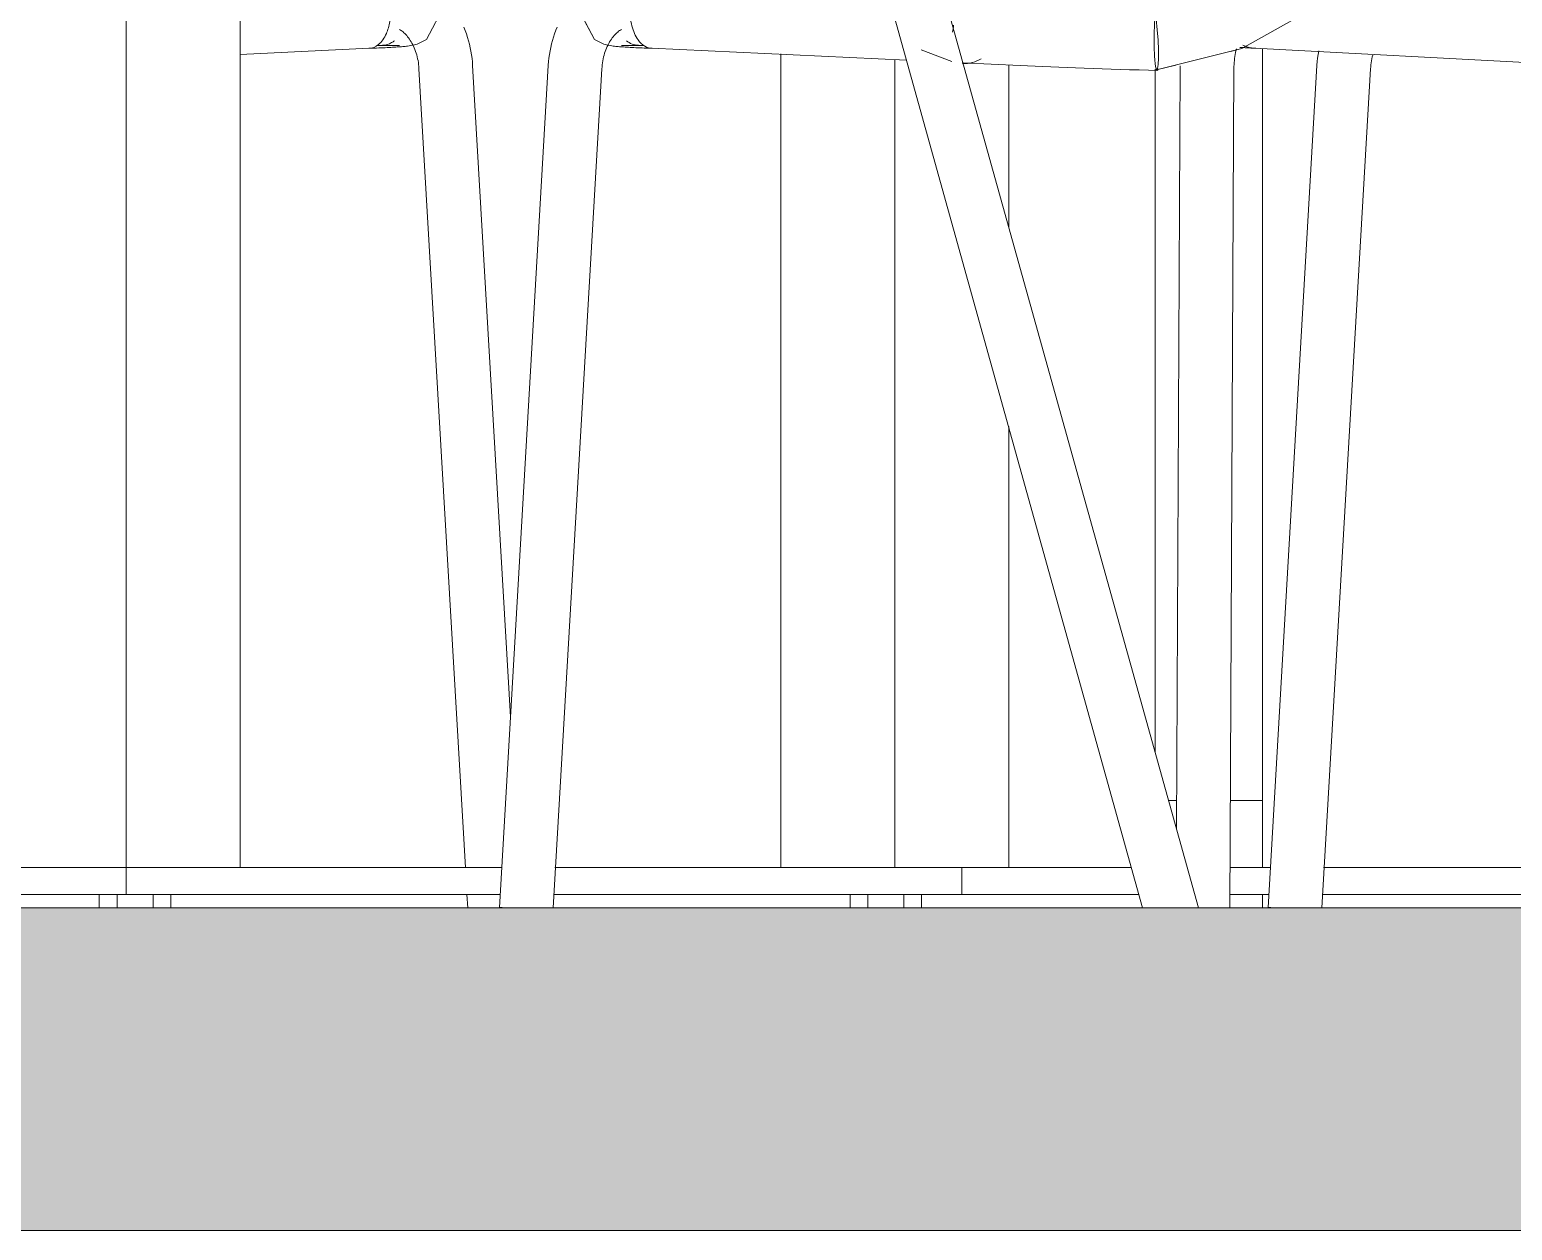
# Model space of a CAD drawing. Header units: inches. Extents: x 21386 to 98862, y -290 to 853.
# Drawn here: x 35793.45 to 35821.05, y -6 to 16.34 of the extents above; entities that cross this region are included whole.
import ezdxf

# ---------------------------------------------------------------- set-up
doc = ezdxf.new("R2010")
doc.units = ezdxf.units.IN
doc.header["$MEASUREMENT"] = 0
doc.linetypes.add('Grid Line 1_2_', pattern=[0.875, 0.5, -0.125, 0.125, -0.125])
for name, color, linetype, lineweight in [('A-DOOR', 31, 'Continuous', 13), ('A-FLOR', 192, 'Continuous', 13), ('A-FLOR-LEVL', 51, 'Continuous', 9), ('A-FLOR-PATT', 8, 'Continuous', 25), ('A-GLAZ-CWMG', 51, 'Continuous', 13), ('I-FURN', 30, 'Continuous', 13)]:
    doc.layers.add(name, color=color, linetype=linetype, lineweight=lineweight)

# ---------------------------------------------------------------- blocks, each defined once
blk = doc.blocks.new('Struct_Xcel_Sports Complex_rvt-4-Building Section - East_West looking South')
at = {"layer": 'A-FLOR-PATT', "lineweight": 9}
h = blk.add_hatch(dxfattribs=at)
h.set_pattern_fill('FP_59', color=256, style=0, pattern_type=2)
h.set_pattern_definition([(50, (-87938.914, 98.42), (55.0854, -4.819842), [5.76, -63.36]), (355, (-87938.914, 98.42), (-10.65569, 57.76853), [4.608, -50.688]), (100.451, (-87934.323, 98.02), (44.429468, 52.94866), [4.895, -53.848]), (46.184, (-87938.914, 113.78), (81.96444, -12.71212), [8.64, -95.04]), (96.636, (-87932.084, 112.72), (71.7815, 74.81238), [7.343, -80.772]), (351.184, (-87938.91, 113.78), (71.78195, 74.81243), [6.912, -76.032]), (21, (-87931.234, 109.94), (45.84207, -30.92146), [5.76, -63.36]), (326, (-87931.234, 109.94), (18.687064, 55.691476), [4.608, -50.688]), (71.451, (-87927.414, 107.363), (64.52891, 24.77011), [4.895, -53.848]), (37.5, (-87938.914, 98.42), (0.9338946, 25.566816), [2.534, -47.539, 2.534, -48.922, -50.88]), (37.5, (-87938.914, 98.42), (0.9338946, 25.566816), [-101.53, 2.534, -48.346]), (7.5, (-87938.914, 98.42), (20.20404, 30.291303), [2.534, -26.803, 2.534, -46.387, -19.392]), (7.5, (-87938.914, 98.42), (20.20404, 30.291303), [-78.259, 2.534, -16.858]), (327.5, (-87956.04, 98.42), (40.9977845, -1.7324026), [2.534, -16.666, 2.534, -57.37, -79.488]), (327.5, (-87956.04, 98.42), (40.9977845, -1.7324026), [-79.104, 2.534, -76.954]), (317.5, (-87963.72, 98.42), (44.788883, 7.687839), [2.534, -22.426, 2.534, -37.248, -56.448]), (317.5, (-87963.72, 98.42), (44.788883, 7.687839), [-64.742, 2.534, -53.914])])
h.paths.add_polyline_path([(-26273.39, -6), (-22066.14, -6), (-22066.14, 0), (-26273.39, 0), (-26273.39, -1.696)], flags=0)
at = {"layer": 'A-FLOR', "color": 7}
for p, q in [((-22066.14, 0), (-26273.39, 0)), ((-26273.39, -6), (-22066.14, -6))]:
    blk.add_line(p, q, dxfattribs=at)
blk = doc.blocks.new('Falcon 7700 Series Pedestal Base - 36_ Square Top x 30_ - Wheelchair Height-460525-Building Section - East_West looking South')
at = {"layer": 'I-FURN', "color": 8, "lineweight": 9}
for p, q in [((-26197.888, 28.5), (-26197.888, 0.75)), ((-26195.767, 0.75), (-26195.767, 28.5)), ((-26204.881, 0.75), (-26197.888, 0.75)), ((-26197.888, 0.75), (-26190.895, 0.75)), ((-26197.888, 0.25), (-26197.888, 0.75)), ((-26189.906, 0.75), (-26182.332, 0.75)), ((-26182.332, 0.25), (-26182.332, 0.75)), ((-26197.888, 0.25), (-26204.851, 0.25)), ((-26198.388, 0.25), (-26198.388, 0)), ((-26198.388, 0.25), (-26198.388, 0)), ((-26190.925, 0.25), (-26197.888, 0.25)), ((-26197.388, 0), (-26197.388, 0.25)), ((-26197.388, 0), (-26197.388, 0.25)), ((-26182.332, 0.25), (-26189.935, 0.25)), ((-26184.41, 0.25), (-26184.41, 0)), ((-26183.41, 0), (-26183.41, 0.25))]:
    blk.add_line(p, q, dxfattribs=at)
blk = doc.blocks.new('HermanMiller_Collection_Air-Chair_SideChair_Arms - Arms-V155-Building Section - East_West looking South')
at = {"layer": 'I-FURN', "color": 8, "lineweight": 9}
for p, q in [((-26089.644, 0), (-26095.42, 20.719)), ((-26096.383, 20.451), (-26090.683, 0)), ((-26099.969, 16.052), (-26100.059, 16.052)), ((-26099.828, 15.997), (-26095.077, 15.774)), ((-26094.804, 15.972), (-26094.235, 15.754)), ((-26088.6, 15.998), (-26082.412, 15.675)), ((-26101.747, 15.676), (-26102.658, 0.011)), ((-26101.657, 0), (-26100.749, 15.618)), ((-26094.042, 15.726), (-26092.961, 15.675)), ((-26089.983, 15.65), (-26090.053, 1.459)), ((-26089.982, 15.671), (-26089.983, 15.65)), ((-26089.06, 0), (-26088.983, 15.645)), ((-26090.682, 0), (-26090.676, 0))]:
    blk.add_line(p, q, dxfattribs=at)
at = {"layer": 'I-FURN', "color": 8, "lineweight": 9, "flags": 128}
for points in [[(-26101.583, 16.393), (-26101.607, 16.332), (-26101.63, 16.269), (-26101.651, 16.206), (-26101.67, 16.143), (-26101.687, 16.078), (-26101.702, 16.013), (-26101.715, 15.948), (-26101.726, 15.882), (-26101.735, 15.815), (-26101.742, 15.749), (-26101.747, 15.682), (-26101.747, 15.676)], [(-26090.423, 15.597), (-26088.834, 15.991), (-26087.851, 16.544), (-26087.549, 16.833), (-26087.334, 17.12)], [(-26101.228, 16.809), (-26100.886, 16.16), (-26100.712, 16.077), (-26100.638, 16.056), (-26100.594, 16.047), (-26100.563, 16.042), (-26100.538, 16.038), (-26100.514, 16.035), (-26100.492, 16.033), (-26100.469, 16.031), (-26100.446, 16.029), (-26100.422, 16.027), (-26100.398, 16.025), (-26100.371, 16.023), (-26100.344, 16.022), (-26100.316, 16.02), (-26100.286, 16.018), (-26100.255, 16.016), (-26100.222, 16.014), (-26100.188, 16.013), (-26100.153, 16.011), (-26100.117, 16.009), (-26100.08, 16.008), (-26100.041, 16.006), (-26100.001, 16.004), (-26099.961, 16.002), (-26099.919, 16.001), (-26099.877, 15.999), (-26099.833, 15.998), (-26099.826, 15.997)], [(-26090.411, 16.344), (-26090.43, 16.537), (-26090.44, 16.616)], [(-26100.749, 15.618), (-26100.746, 15.655), (-26100.743, 15.692), (-26100.738, 15.729), (-26100.732, 15.765), (-26100.725, 15.801), (-26100.717, 15.836), (-26100.708, 15.871), (-26100.698, 15.905), (-26100.687, 15.938), (-26100.675, 15.97), (-26100.663, 16.002), (-26100.649, 16.032), (-26100.635, 16.061), (-26100.62, 16.09), (-26100.605, 16.117), (-26100.589, 16.142), (-26100.573, 16.167), (-26100.557, 16.19), (-26100.54, 16.212), (-26100.523, 16.233), (-26100.505, 16.252), (-26100.488, 16.269), (-26100.471, 16.286), (-26100.454, 16.3), (-26100.437, 16.314), (-26100.42, 16.326), (-26100.403, 16.337), (-26100.387, 16.347)], [(-26090.424, 15.597), (-26090.406, 15.622), (-26090.393, 15.697), (-26090.387, 15.816), (-26090.389, 15.97), (-26090.396, 16.151), (-26090.411, 16.344)], [(-26100.387, 16.048), (-26100.385, 16.049), (-26100.378, 16.049), (-26100.368, 16.049), (-26100.355, 16.05), (-26100.339, 16.05), (-26100.321, 16.051), (-26100.3, 16.051), (-26100.278, 16.051), (-26100.254, 16.052), (-26100.228, 16.052), (-26100.2, 16.052), (-26100.171, 16.052), (-26100.14, 16.052), (-26100.107, 16.052), (-26100.073, 16.052), (-26100.06, 16.052)], [(-26088.613, 15.999), (-26088.63, 16), (-26088.65, 16.001), (-26088.671, 16.003), (-26088.695, 16.004), (-26088.72, 16.006), (-26088.747, 16.007), (-26088.776, 16.009), (-26088.806, 16.01), (-26088.838, 16.012), (-26088.872, 16.014)], [(-26088.938, 15.986), (-26088.947, 15.952), (-26088.955, 15.918), (-26088.961, 15.882), (-26088.967, 15.846), (-26088.972, 15.809), (-26088.976, 15.772), (-26088.979, 15.734), (-26088.982, 15.696), (-26088.983, 15.658), (-26088.983, 15.645)], [(-26092.961, 15.675), (-26092.826, 15.669), (-26092.686, 15.663), (-26092.543, 15.657), (-26092.395, 15.65), (-26092.244, 15.644), (-26092.089, 15.638), (-26091.93, 15.633), (-26091.769, 15.627), (-26091.605, 15.621), (-26091.438, 15.615), (-26091.269, 15.61), (-26091.098, 15.604), (-26090.925, 15.599), (-26090.751, 15.594), (-26090.576, 15.589), (-26090.415, 15.585)]]:
    blk.add_lwpolyline(points, dxfattribs=at)
at = {"layer": 'I-FURN', "color": 8, "lineweight": 9}
for centre, major_axis, ratio, start_param, end_param in [((-26090.395, 16.334), (0.02, 0.75), 0.096081, 0.810193, 1.595591), ((-26094.657, 16.444), (-0.014, 0.5), 0.90616, 4.392208, 4.654007), ((-26090.395, 16.334), (0.02, 0.75), 0.096081, 1.595591, 3.166388), ((-26094.015, 16.463), (-0.021, 0.75), 0.90616, 3.083211, 3.34501), ((-26094.015, 16.463), (-0.021, 0.75), 0.90616, 3.358196, 3.60681), ((-26090.395, 16.334), (0.02, 0.75), 0.096081, 3.166388, 3.428187), ((-26102.159, -0.018), (-0.499, 0.029), 0.004932, 0.057933, 0.843331)]:
    blk.add_ellipse(centre, major_axis=major_axis, ratio=ratio, start_param=start_param, end_param=end_param, dxfattribs=at)
for points, knots in [([(-26100.226, 16.742), (-26100.229, 16.629), (-26100.204, 16.404), (-26100.095, 16.158), (-26099.955, 16.023), (-26099.861, 15.997), (-26099.814, 15.997)], [0, 0, 0, 0, 0.285714, 0.571429, 0.785714, 1, 1, 1, 1]), ([(-26088.806, 16.05), (-26088.785, 16.04), (-26088.711, 16.01), (-26088.632, 15.998), (-26088.577, 15.997)], [0.7641359, 0.7641359, 0.7641359, 0.7641359, 0.8333333, 1, 1, 1, 1])]:
    blk.add_open_spline(points, degree=3, knots=knots, dxfattribs=at)
for points in [[(-26100.076, 16.053), (-26100.15, 16.057), (-26100.225, 16.086), (-26100.292, 16.138)], [(-26100.059, 16.052), (-26100.065, 16.052), (-26100.07, 16.052), (-26100.076, 16.053)]]:
    blk.add_open_spline(points, degree=3, dxfattribs=at)
blk = doc.blocks.new('HermanMiller_Collection_Air-Chair_SideChair_Arms - Arms-V157-Building Section - East_West looking South')
at = {"layer": 'I-FURN', "color": 8, "lineweight": 9}
for p, q in [((-26090.406, 15.622), (-26090.424, 15.597)), ((-26090.423, 15.597), (-26090.063, 15.686)), ((-26089.982, 15.671), (-26089.983, 15.65)), ((-26090.683, 0), (-26090.682, 0))]:
    blk.add_line(p, q, dxfattribs=at)
at = {"layer": 'I-FURN', "color": 8, "lineweight": 9, "flags": 128}
for points in [[(-26101.583, 16.393), (-26101.607, 16.332), (-26101.63, 16.269), (-26101.651, 16.206), (-26101.67, 16.143), (-26101.687, 16.078), (-26101.702, 16.013), (-26101.715, 15.948), (-26101.726, 15.882), (-26101.735, 15.815), (-26101.742, 15.749), (-26101.747, 15.682), (-26101.747, 15.676)], [(-26101.126, 16.615), (-26100.886, 16.16), (-26100.712, 16.077), (-26100.638, 16.056), (-26100.594, 16.047), (-26100.563, 16.042), (-26100.538, 16.038), (-26100.514, 16.035), (-26100.492, 16.033), (-26100.469, 16.031), (-26100.446, 16.029), (-26100.422, 16.027), (-26100.398, 16.025), (-26100.371, 16.023), (-26100.344, 16.022), (-26100.316, 16.02), (-26100.286, 16.018), (-26100.255, 16.016), (-26100.222, 16.014), (-26100.188, 16.013), (-26100.153, 16.011), (-26100.117, 16.009), (-26100.08, 16.008), (-26100.041, 16.006), (-26100.001, 16.004), (-26099.961, 16.002), (-26099.919, 16.001)], [(-26100.749, 15.618), (-26100.746, 15.655), (-26100.743, 15.692), (-26100.738, 15.729), (-26100.732, 15.765), (-26100.725, 15.801), (-26100.717, 15.836), (-26100.708, 15.871), (-26100.698, 15.905), (-26100.687, 15.938), (-26100.675, 15.97), (-26100.663, 16.002), (-26100.649, 16.032), (-26100.635, 16.061), (-26100.62, 16.09), (-26100.605, 16.117), (-26100.589, 16.142), (-26100.573, 16.167), (-26100.557, 16.19)], [(-26100.387, 16.048), (-26100.385, 16.049), (-26100.378, 16.049), (-26100.368, 16.049), (-26100.355, 16.05), (-26100.339, 16.05), (-26100.321, 16.051), (-26100.3, 16.051), (-26100.278, 16.051), (-26100.254, 16.052), (-26100.228, 16.052), (-26100.2, 16.052), (-26100.171, 16.052), (-26100.14, 16.052), (-26100.107, 16.052)], [(-26088.748, 16.007), (-26088.776, 16.009), (-26088.807, 16.01), (-26088.839, 16.012), (-26088.872, 16.014)], [(-26089.05, 15.938), (-26088.834, 15.991), (-26088.812, 16.004)], [(-26088.938, 15.986), (-26088.947, 15.952), (-26088.955, 15.918), (-26088.961, 15.882), (-26088.967, 15.846), (-26088.972, 15.809), (-26088.976, 15.772), (-26088.979, 15.734), (-26088.982, 15.696), (-26088.983, 15.658), (-26088.983, 15.645)], [(-26088.63, 16), (-26088.631, 16), (-26088.65, 16.001), (-26088.672, 16.003), (-26088.69, 16.004)], [(-26092.961, 15.675), (-26092.826, 15.669), (-26092.686, 15.663), (-26092.543, 15.657), (-26092.395, 15.65), (-26092.244, 15.644), (-26092.089, 15.638), (-26091.93, 15.633), (-26091.769, 15.627), (-26091.605, 15.621), (-26091.438, 15.615), (-26091.269, 15.61), (-26091.098, 15.604), (-26090.925, 15.599), (-26090.751, 15.594), (-26090.576, 15.589), (-26090.415, 15.585)]]:
    blk.add_lwpolyline(points, dxfattribs=at)
at = {"layer": 'I-FURN', "color": 8, "lineweight": 9}
for start_param, end_param in [(2.904588, 3.166388), (3.166388, 3.428187)]:
    blk.add_ellipse((-26090.395, 16.334), major_axis=(0.02, 0.75), ratio=0.096081, start_param=start_param, end_param=end_param, dxfattribs=at)
for points in [[(-26088.717, 16.017), (-26088.751, 16.027), (-26088.785, 16.04), (-26088.818, 16.056)], [(-26088.63, 16), (-26088.634, 16.001), (-26088.639, 16.001), (-26088.643, 16.002)]]:
    blk.add_open_spline(points, degree=3, dxfattribs=at)
blk = doc.blocks.new('Falcon 7700 Series Pedestal Base - 36_ Square Top x 30_ - Wheelchair Height-V162-Building Section - East_West looking South')
at = {"layer": 'I-FURN', "color": 8, "lineweight": 9}
for p, q in [((-26097.419, 0.75), (-26097.419, 15.896)), ((-26095.297, 15.785), (-26095.297, 0.75)), ((-26093.176, 12.667), (-26093.176, 15.686)), ((-26093.176, 0.75), (-26093.176, 8.96)), ((-26094.049, 0.75), (-26090.89, 0.75)), ((-26089.057, 0.75), (-26088.304, 0.75)), ((-26087.315, 0.75), (-26079.741, 0.75)), ((-26109.775, 0.25), (-26109.775, 0)), ((-26108.775, 0), (-26108.775, 0.25)), ((-26095.797, 0.25), (-26095.797, 0)), ((-26095.797, 0.25), (-26095.797, 0)), ((-26094.797, 0), (-26094.797, 0.25)), ((-26094.797, 0), (-26094.797, 0.25)), ((-26090.751, 0.25), (-26094.049, 0.25)), ((-26088.334, 0.25), (-26089.06, 0.25)), ((-26079.741, 0.25), (-26087.344, 0.25))]:
    blk.add_line(p, q, dxfattribs=at)
blk = doc.blocks.new('HermanMiller_Collection_Air-Chair_SideChair_Arms - Arms-V163-Building Section - East_West looking South')
at = {"layer": 'I-FURN', "color": 8, "lineweight": 9}
for p, q in [((-26087.439, 15.676), (-26088.349, 0.011)), ((-26087.348, 0), (-26086.441, 15.618))]:
    blk.add_line(p, q, dxfattribs=at)
at = {"layer": 'I-FURN', "color": 8, "lineweight": 9, "flags": 128}
for points in [[(-26087.406, 15.948), (-26087.418, 15.882), (-26087.427, 15.815), (-26087.434, 15.749), (-26087.439, 15.682), (-26087.439, 15.676)], [(-26086.441, 15.618), (-26086.438, 15.655), (-26086.434, 15.692), (-26086.429, 15.729), (-26086.423, 15.765), (-26086.416, 15.801), (-26086.408, 15.836), (-26086.399, 15.871)]]:
    blk.add_lwpolyline(points, dxfattribs=at)
at = {"layer": 'I-FURN', "color": 8, "lineweight": 9}
blk.add_ellipse((-26087.85, -0.018), major_axis=(-0.499, 0.029), ratio=0.004932, start_param=0.057933, end_param=0.843331, dxfattribs=at)
blk = doc.blocks.new('HermanMiller_Collection_Air-Chair_SideChair_Arms - Arms-V164-Building Section - East_West looking South')
at = {"layer": 'I-FURN', "color": 8, "lineweight": 9}
for p, q in [((-26104.934, 16.052), (-26104.844, 16.052)), ((-26107.484, 15.884), (-26105.075, 15.997)), ((-26104.154, 15.618), (-26103.29, 0.75)), ((-26102.451, 3.554), (-26103.155, 15.676)), ((-26103.261, 0.25), (-26103.246, 0))]:
    blk.add_line(p, q, dxfattribs=at)
at = {"layer": 'I-FURN', "color": 8, "lineweight": 9, "flags": 128}
for points in [[(-26103.155, 15.676), (-26103.16, 15.743), (-26103.167, 15.81), (-26103.176, 15.876), (-26103.187, 15.942), (-26103.2, 16.008), (-26103.214, 16.073), (-26103.231, 16.137), (-26103.25, 16.201), (-26103.271, 16.264), (-26103.293, 16.326), (-26103.318, 16.388)], [(-26103.675, 16.809), (-26104.016, 16.16), (-26104.19, 16.077), (-26104.265, 16.056), (-26104.308, 16.047), (-26104.339, 16.042), (-26104.365, 16.038), (-26104.388, 16.035), (-26104.411, 16.033), (-26104.433, 16.031), (-26104.456, 16.029), (-26104.48, 16.027), (-26104.505, 16.025), (-26104.531, 16.023), (-26104.559, 16.022), (-26104.587, 16.02), (-26104.617, 16.018), (-26104.648, 16.016), (-26104.681, 16.014), (-26104.714, 16.013), (-26104.749, 16.011), (-26104.786, 16.009), (-26104.823, 16.008), (-26104.862, 16.006), (-26104.901, 16.004), (-26104.942, 16.002), (-26104.984, 16.001), (-26105.026, 15.999), (-26105.07, 15.998), (-26105.077, 15.997)], [(-26104.517, 16.347), (-26104.501, 16.338), (-26104.484, 16.327), (-26104.468, 16.315), (-26104.451, 16.302), (-26104.433, 16.287), (-26104.416, 16.271), (-26104.399, 16.253), (-26104.382, 16.234), (-26104.365, 16.214), (-26104.348, 16.192), (-26104.331, 16.169), (-26104.315, 16.145), (-26104.299, 16.119), (-26104.284, 16.092), (-26104.269, 16.064), (-26104.255, 16.035), (-26104.241, 16.004), (-26104.229, 15.973), (-26104.217, 15.941), (-26104.206, 15.907), (-26104.196, 15.874), (-26104.187, 15.839), (-26104.179, 15.804), (-26104.172, 15.768), (-26104.166, 15.732), (-26104.161, 15.695), (-26104.157, 15.659), (-26104.154, 15.622), (-26104.154, 15.618)], [(-26104.516, 16.048), (-26104.518, 16.049), (-26104.525, 16.049), (-26104.535, 16.049), (-26104.548, 16.05), (-26104.564, 16.05), (-26104.582, 16.051), (-26104.602, 16.051), (-26104.625, 16.051), (-26104.649, 16.052), (-26104.675, 16.052), (-26104.703, 16.052), (-26104.732, 16.052), (-26104.763, 16.052), (-26104.795, 16.052), (-26104.829, 16.052), (-26104.843, 16.052)]]:
    blk.add_lwpolyline(points, dxfattribs=at)
at = {"layer": 'I-FURN', "color": 8, "lineweight": 9}
for points, knots in [([(-26105.089, 15.997), (-26105.027, 15.996), (-26104.901, 16.045), (-26104.762, 16.24), (-26104.687, 16.489), (-26104.675, 16.657), (-26104.677, 16.742)], [0, 0, 0, 0, 0.285714, 0.571429, 0.785714, 1, 1, 1, 1]), ([(-26104.611, 16.138), (-26104.628, 16.125), (-26104.697, 16.078), (-26104.771, 16.056), (-26104.827, 16.053)], [0.7142857, 0.7142857, 0.7142857, 0.7142857, 0.7857143, 1, 1, 1, 1])]:
    blk.add_open_spline(points, degree=3, knots=knots, dxfattribs=at)
blk.add_open_spline([(-26104.827, 16.053), (-26104.833, 16.052), (-26104.838, 16.052), (-26104.844, 16.052)], degree=3, dxfattribs=at)
blk = doc.blocks.new('Door_Single_Storefront - one-1371401-Building Section - East_West looking South')
at = {"layer": 'A-DOOR', "color": 8, "lineweight": 9}
for p, q in [((-26088.453, 2), (-26088.453, 0.75)), ((-26088.453, 0.25), (-26088.453, 0))]:
    blk.add_line(p, q, dxfattribs=at)
blk = doc.blocks.new('Rectangular Mullion - Exterior 2_ x 4_5_-827470-Building Section - East_West looking South')
at = {"layer": 'A-GLAZ-CWMG', "color": 8, "lineweight": 9}
for p, q in [((-26088.453, 2), (-26088.453, 15.991)), ((-26090.453, 15.607), (-26090.453, 2.896)), ((-26090.046, 2), (-26090.204, 2)), ((-26088.453, 2), (-26089.051, 2))]:
    blk.add_line(p, q, dxfattribs=at)

msp = doc.modelspace()

# ---------------------------------------------------------------- linework, layer by layer
at = {"layer": 'A-FLOR-LEVL', "linetype": 'Grid Line 1_2_'}
msp.add_line((35347.523, 0), (40226.208, 0), dxfattribs=at)

# ---------------------------------------------------------------- block references
at = {"color": 170, "lineweight": 5}
msp.add_blockref('Struct_Xcel_Sports Complex_rvt-4-Building Section - East_West looking South', (61904.847, 0), dxfattribs=at)
at = {"layer": 'A-DOOR', "color": 8, "lineweight": 9}
msp.add_blockref('Door_Single_Storefront - one-1371401-Building Section - East_West looking South', (61904.847, 0), dxfattribs=at)
at = {"layer": 'A-GLAZ-CWMG', "color": 8, "lineweight": 9}
msp.add_blockref('Rectangular Mullion - Exterior 2_ x 4_5_-827470-Building Section - East_West looking South', (61904.847, 0), dxfattribs=at)
at = {"layer": 'I-FURN', "color": 8, "lineweight": 9}
for name, p in [('Falcon 7700 Series Pedestal Base - 36_ Square Top x 30_ - Wheelchair Height-460525-Building Section - East_West looking South', (61993.13, 0)), ('Falcon 7700 Series Pedestal Base - 36_ Square Top x 30_ - Wheelchair Height-V162-Building Section - East_West looking South', (61904.847, 0)), ('HermanMiller_Collection_Air-Chair_SideChair_Arms - Arms-V164-Building Section - East_West looking South', (61904.847, 0)), ('HermanMiller_Collection_Air-Chair_SideChair_Arms - Arms-V155-Building Section - East_West looking South', (61904.847, 0)), ('HermanMiller_Collection_Air-Chair_SideChair_Arms - Arms-V157-Building Section - East_West looking South', (61904.847, 0)), ('HermanMiller_Collection_Air-Chair_SideChair_Arms - Arms-V163-Building Section - East_West looking South', (61904.847, 0))]:
    msp.add_blockref(name, p, dxfattribs=at)

doc.saveas('drawing.dxf')
